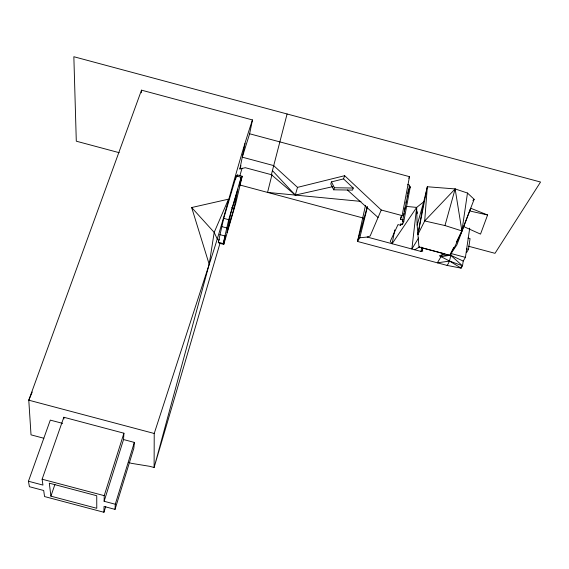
<?xml version="1.0" encoding="UTF-8"?>
<svg xmlns="http://www.w3.org/2000/svg" width="569" height="569" viewBox="0 0 569 569"><rect width="100%" height="100%" fill="white"/><g stroke="black" fill="none" stroke-linecap="round" stroke-linejoin="round"><path stroke-width="0.85" d="M43.863 438.258L31.018 434.851L28.784 400.185L141.503 90.158L252.465 119.938C236.448 167.592 225.168 216.675 209.193 264.315L154.22 433.478L154.107 467.49L149.661 466.31L131.311 463.315L128.829 462.441M28.45 481.246L29.41 486.708L43.699 490.492L44.546 496.559L103.928 512.278L104.027 506.46L115.03 509.376L133.843 448.223L134.341 442.412L123.544 439.545L123.921 433.208L63.835 417.262L42.12 479.212L42.938 485.08L28.45 481.246L50.292 420.114L62.668 423.393M115.03 509.376L115.272 504.234L104.12 501.282L104.219 495.656L123.921 433.208M141.354 92.79L141.503 90.158M406.302 206.405L416.657 207.408L417.141 225.125L418.976 247.06L449.816 255.317L455.42 245.445L461.907 230.929L474.141 199.306L467.483 193.04L455.136 188.929L427.333 186.76L423.706 201.846L416.657 207.408L411.885 249.009L418.599 237.984M467.483 193.04L461.907 230.929L456.445 241.939M365.504 205.345L357.496 241.448L447.106 265.424L461.118 268.148L462.519 265.808L463.223 261.064L465.428 257.366L469.717 228.148M466.644 252.458L468.486 249.35L470.051 238.617L467.995 238.07M461.374 266.42L461.118 268.148L449.61 261.079L439.375 255.801L445.029 253.923L422.17 247.807M447.106 265.424C450.257 261.498 450.157 256.399 451.743 251.918M209.193 264.315L214.186 232.387L228.518 199.164L191.661 207.536L209.193 264.315L154.107 467.49L220.039 243.162M421.743 247.117L420.996 251.448L367.176 237.045L359.786 237.799L357.496 241.448L367.346 206.426M417.909 234.528L427.333 186.76L424.694 220.957L444.972 225.552L461.907 230.929L455.136 188.929L424.694 220.957L417.909 234.528L423.706 201.846L417.141 225.125M409.04 186.504L410.27 186.831L403.762 221.626L402.503 221.284L402.831 219.549M403.649 215.196L403.976 213.46M404.296 211.718L405.114 207.372M405.932 203.026L406.259 201.284M407.077 196.938L407.404 195.195M407.731 193.46L408.549 189.107M402.503 221.284L409.644 185.174L407.696 184.648M416.657 207.408L392.119 243.724L390.27 241.348L398.001 224.591L400.633 225.296L401.152 224.179L402.404 224.513L402.731 222.778M403.101 219.997L400.448 219.285L400.946 216.675M400.448 219.285L402.148 215.608L409.502 176.667L249.627 133.779L252.465 119.938M400.633 225.296L400.96 223.56M470.236 209.399L456.857 244.954L449.816 255.317L453.713 247.444M218.965 243.105L223.773 244.393L225.509 235.715L223.212 243.575L218.318 242.266L223.717 218.361L236.263 175.985L241.128 177.286L239.357 185.921L242.181 176.269L237.401 174.989L236.924 176.596M392.119 243.724L394.765 229.904M235.58 179.448L236.263 175.985M223.212 243.575L228.71 219.698L241.128 177.286M237.081 176.603L237.401 174.989M332.922 186.625L295.268 195.103L271.37 174.69L245.275 167.699L239.89 168.979L245.011 143.566M234.008 208.247L237.913 189.157L230.694 213.823L226.939 232.493L234.008 208.247L231.626 207.607M242.181 176.269L235.858 202.934L223.773 244.393M271.37 174.69L287.089 113.978M272.003 174.562L267.558 192.414L360.981 201.398M359.786 237.799L367.396 207.23M444.972 225.552L455.136 188.929M402.148 215.608L381.244 210.004L344.658 175.7L297.516 187.372L295.268 195.103L272.395 170.565M239.848 175.778L242.102 168.104M218.318 242.266L219.243 239.122M115.272 504.234L134.341 442.412M103.928 512.278L105.763 506.41M249.627 133.779L242.273 157.172L273.632 165.579L297.516 187.372M104.12 501.282L123.544 439.545M239.89 168.979L240.964 165.686M331.471 181.888L330.774 183.965L333.69 189.804L352.51 190.103L353.278 188.04L343.534 178.894L331.471 181.888L334.401 187.742L333.69 189.804M50.904 496.161L49.304 483.181L96.744 495.741L96.773 508.302L50.904 496.161L54.937 484.39M343.534 178.894L344.658 175.7M487.597 214.99L469.93 211.014L470.748 208.254L487.597 214.99L480.521 234.108L463.799 226.611M32.241 391.998L28.784 400.185L154.22 433.478M381.244 210.004L370.177 235.964L367.176 237.045M408.784 178.282L409.502 176.667M409.26 189.064L410.27 186.831M402.404 224.513L403.762 221.626M442.71 253.845L437.362 262.821L449.61 261.079L462.519 265.808L450.584 255.197L440.733 256.733L448.173 254.585M472.91 200.587L474.141 199.306M414.751 249.777L419.858 246.697M334.401 187.742L353.278 188.04M42.12 479.212L104.219 495.656M119.177 152.684L76.296 141.197L73.849 56.722L540.55 182.037L495.002 253.319L468.394 246.199M240.118 185.067L363.691 218.155M466.416 248.795L468.486 249.35M451.473 253.632L465.428 257.366M223.717 218.361L228.71 219.698M222.116 226.697L227.045 228.02M219.776 234.606L224.734 235.929M450.584 255.197L463.223 261.064M347.36 189.968L378.058 217.479M191.661 207.536L214.186 232.387L217.465 239.471M422.198 247.494L422.696 251.185L420.996 251.448L422.554 250.09L422.298 247.735M417.155 211.711L417.354 213.425M63.835 417.262L63.956 418.905"/></g></svg>
